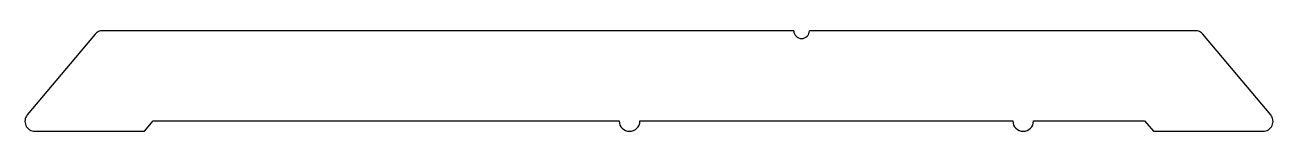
# Model space of a CAD drawing. Extents: x -15.8 to 15.8, y 1 to 3.5.
import ezdxf

# ---------------------------------------------------------------- set-up
doc = ezdxf.new("R2010")
doc.units = 0
doc.layers.get('0').update_dxf_attribs({"linetype": 'CONTINUOUS'})

msp = doc.modelspace()

# ---------------------------------------------------------------- linework, layer by layer
at = {"linetype": 'CONTINUOUS'}
for p, q in [((3.659, 3.522), (-13.808, 3.522)), ((13.81, 3.522), (4.056, 3.522)), ((4.056, 3.522), (4.056, 3.522)), ((4.056, 3.522), (4.056, 3.522)), ((-14.002, 3.431), (-15.714, 1.392)), ((15.716, 1.392), (14.004, 3.431)), ((-15.52, 0.974), (-12.749, 0.974)), ((-12.749, 0.974), (-12.529, 1.236)), ((-12.529, 1.236), (-0.753, 1.236)), ((-0.229, 1.236), (9.197, 1.236)), ((9.197, 1.236), (9.197, 1.236)), ((9.721, 1.236), (12.53, 1.236)), ((12.53, 1.236), (12.75, 0.974)), ((12.75, 0.974), (15.521, 0.974))]:
    msp.add_line(p, q, dxfattribs=at)
for centre, radius, start, end in [((-13.808, 3.268), 0.254, 90, 140), ((3.858, 3.522), 0.198, 180, 0), ((13.81, 3.268), 0.254, 40, 90), ((-15.52, 1.228), 0.254, 139.9997, 269.9997), ((15.521, 1.228), 0.254, 270, 40), ((-0.491, 1.236), 0.262, 180, 0), ((9.459, 1.236), 0.262, 180, 360)]:
    msp.add_arc(centre, radius, start, end, dxfattribs=at)

doc.saveas('drawing.dxf')
